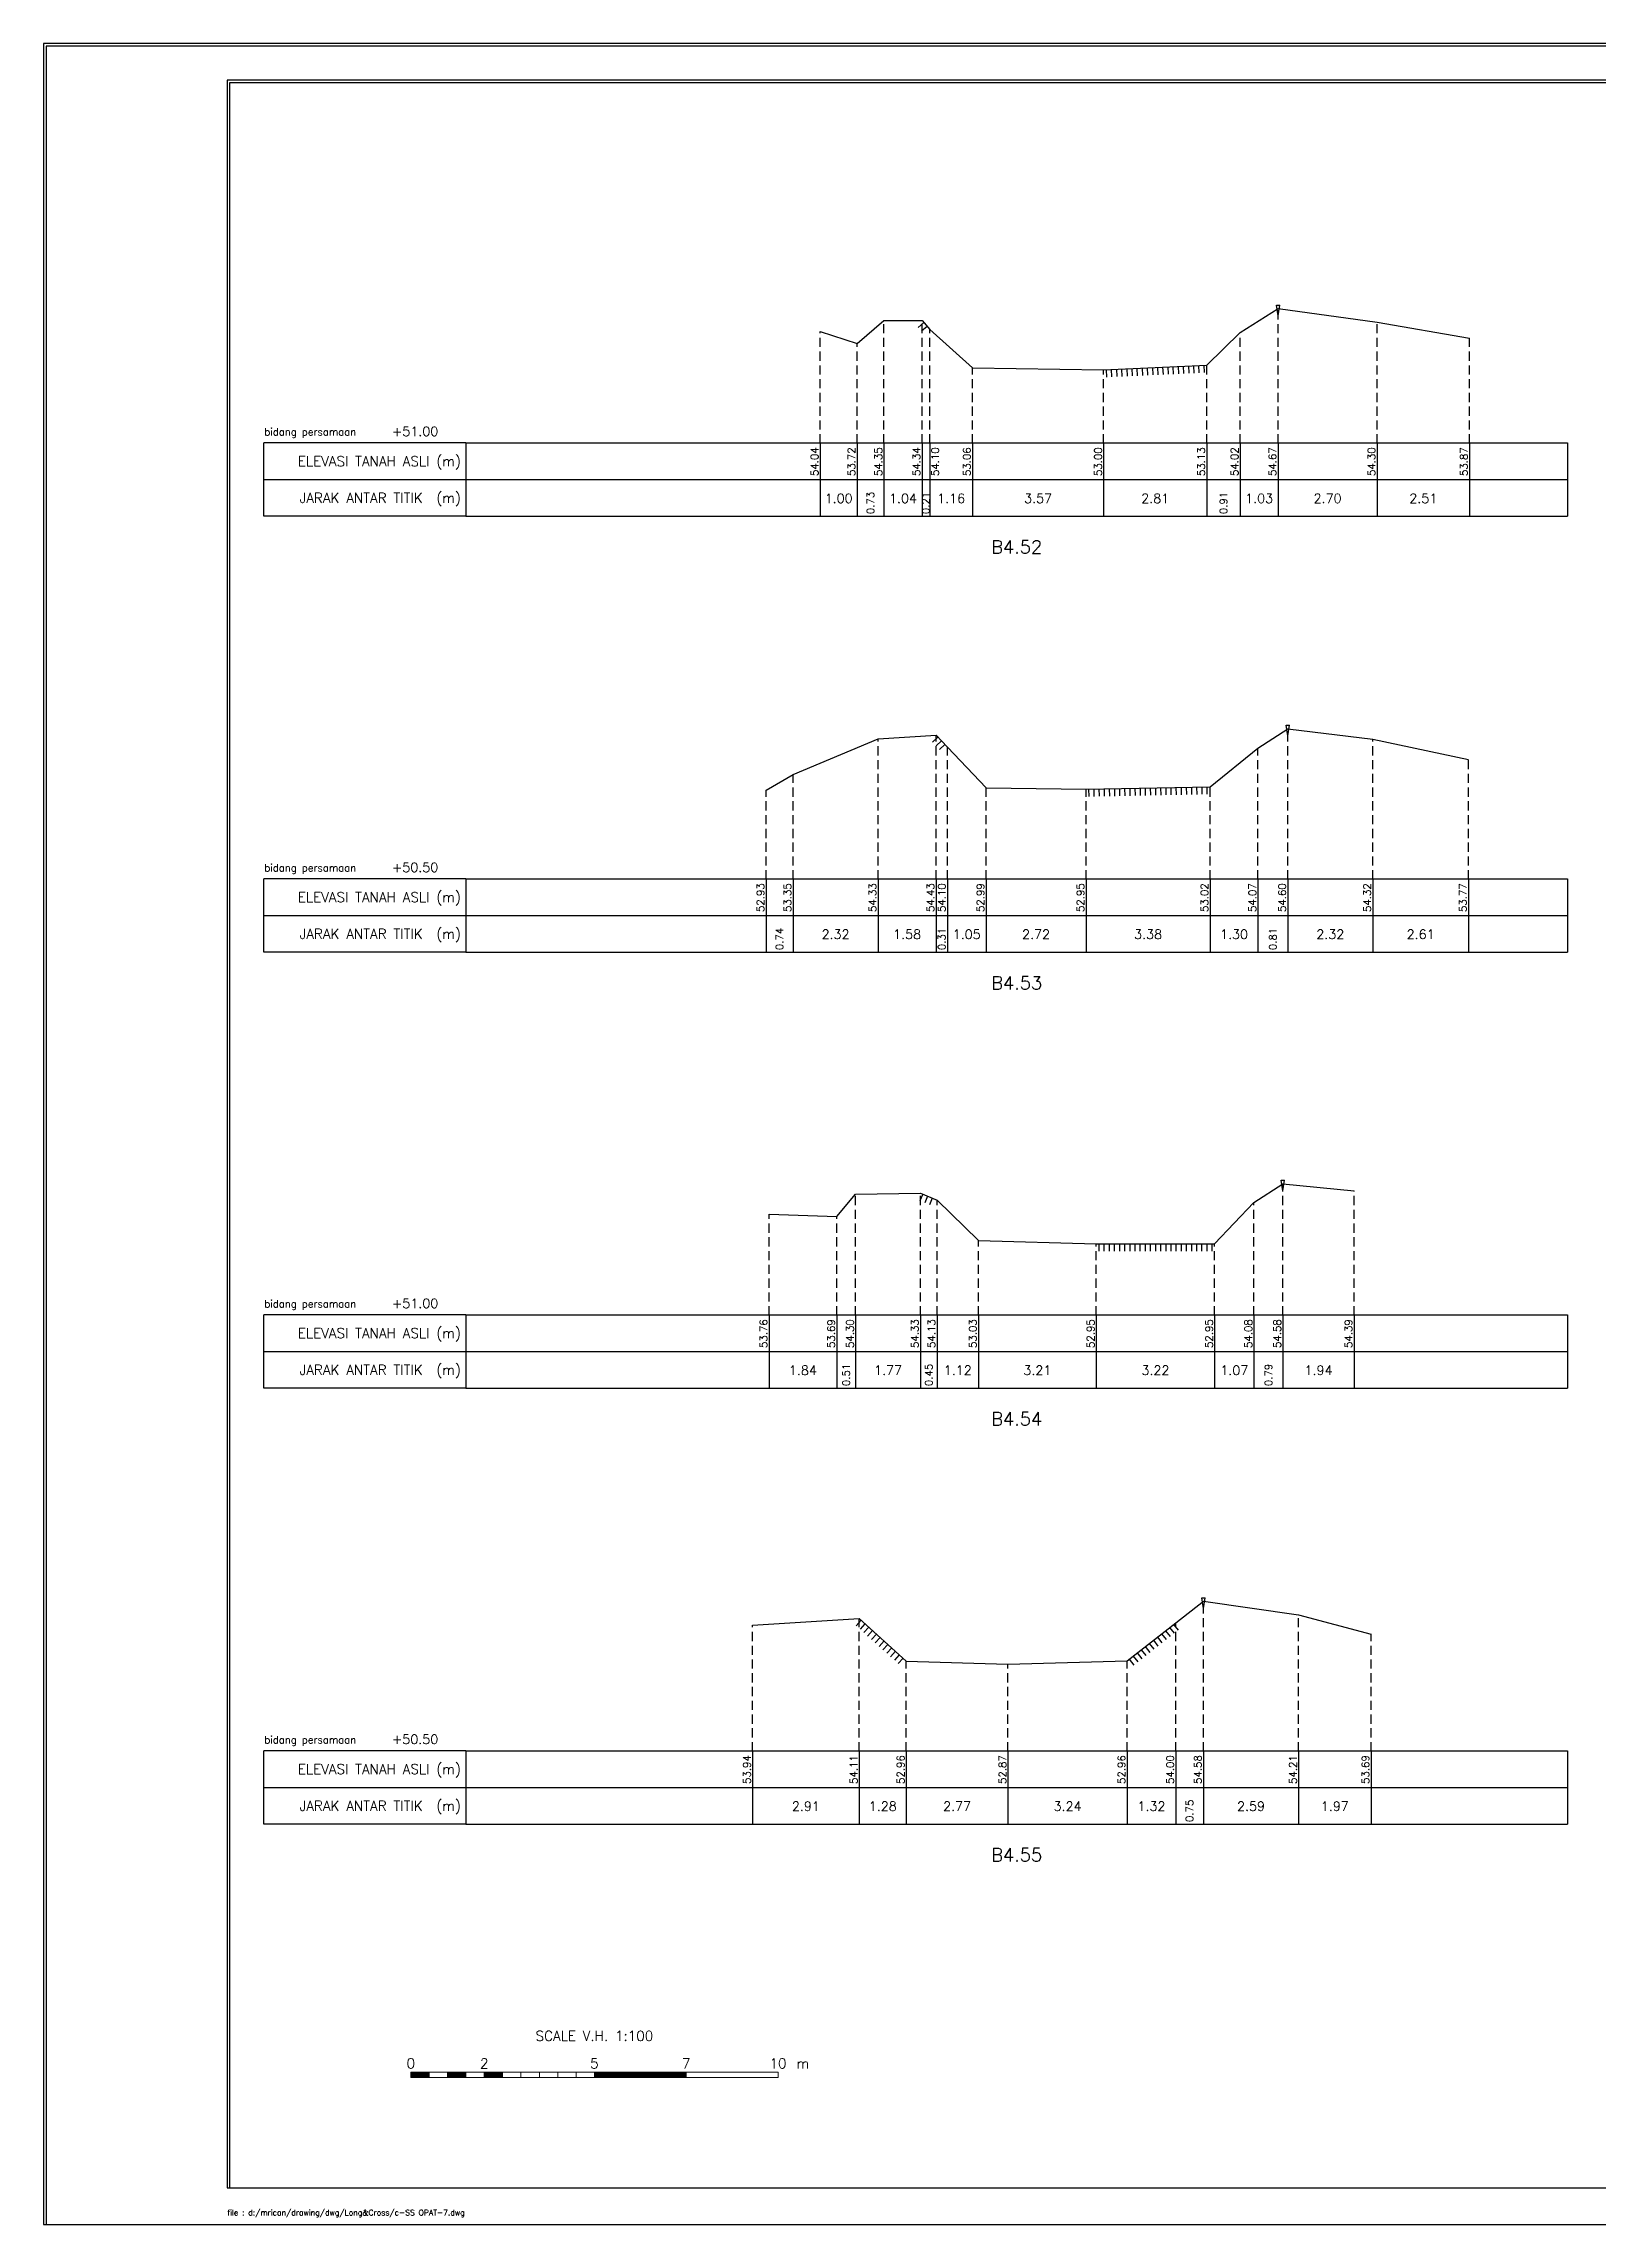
# Model space of a CAD drawing. Header units: inches. Extents: x -11 to 3175, y -842 to -783.
# Drawn here: x 511 to 553.3, y -842 to -782.6 of the extents above; entities that cross this region are included whole.
import ezdxf
from ezdxf.enums import TextEntityAlignment as Align

# ---------------------------------------------------------------- set-up
doc = ezdxf.new("R2010")
doc.units = ezdxf.units.IN
doc.header["$MEASUREMENT"] = 0
doc.linetypes.add('DASHED2', pattern=[0.375, 0.25, -0.125])
doc.layers.add('KOP', color=7, linetype='Continuous')
doc.layers.add('pelengkap', color=7, linetype='Continuous')
doc.styles.add('ARIAL', font='arial.ttf')
doc.styles.add('battang01', font='arial.ttf')
doc.styles.add('L100', font='simplex.shx', dxfattribs={"height": 0.254})
doc.styles.add('L140', font='simplex.shx', dxfattribs={"height": 0.356})
doc.styles.add('L60', font='simplex.shx', dxfattribs={"height": 0.152})
doc.styles.add('L80', font='simplex.shx', dxfattribs={"height": 0.203})
doc.styles.add('ROMANS-N', font='ROMANS.SHX', dxfattribs={"width": 0.8})
doc.styles.add('SONDU', font='arial.ttf')
doc.styles.get("Standard").update_dxf_attribs({"font": 'simplex.shx'})
doc.styles.add('STYLE1', font='arial.ttf', dxfattribs={"height": 0.2})

# ---------------------------------------------------------------- blocks, each defined once
blk = doc.blocks.new('kop')
at = {"layer": 'KOP'}
h = blk.add_hatch(color=3, dxfattribs=at)
h.paths.add_polyline_path([(609.87, 69.8), (591.81, 69.8), (591.81, 51.91), (609.87, 51.91)])
h.paths.add_polyline_path([(592.1, 52.25), (592.1, 69.5), (609.53, 69.5), (609.53, 52.25)], flags=16)
edge = h.paths.add_edge_path(flags=0)
edge.add_line((608.87, 52.91), (601.67, 52.91))
edge.add_ellipse((597.68, 52.92), major_axis=(2.82, 2.82), ratio=1, start_angle=314.84704, end_angle=495.15296)
edge.add_line((593.69, 52.91), (592.76, 52.91))
edge.add_line((592.76, 52.91), (592.76, 58.63))
edge.add_line((592.76, 58.63), (595.43, 58.63))
edge.add_ellipse((595.43, 63.37), major_axis=(-3.35, 3.35), ratio=1, start_angle=135, end_angle=315)
edge.add_line((595.43, 68.11), (595.43, 68.84))
edge.add_line((595.43, 68.84), (601.65, 68.84))
edge.add_line((601.65, 68.84), (601.65, 58.59))
edge.add_ellipse((604.86, 58.63), major_axis=(2.26, 2.26), ratio=1, start_angle=135.57378, end_angle=315)
edge.add_line((608.06, 58.63), (608.87, 58.63))
edge.add_line((608.87, 58.63), (608.87, 52.91))
h = blk.add_hatch(dxfattribs=at)
h.set_pattern_fill('ANSI31', color=21)
h.paths.add_polyline_path([(609.53, 69.5), (592.1, 69.5), (592.1, 52.25), (609.53, 52.25)])
edge = h.paths.add_edge_path(flags=16)
edge.add_line((608.06, 58.63), (608.87, 58.63))
edge.add_line((608.87, 58.63), (608.87, 52.91))
edge.add_line((608.87, 52.91), (601.67, 52.91))
edge.add_ellipse((597.68, 52.92), major_axis=(-2.82, 2.82), ratio=1, start_angle=224.84704, end_angle=405.15296)
edge.add_line((593.69, 52.91), (592.76, 52.91))
edge.add_line((592.76, 52.91), (592.76, 58.63))
edge.add_line((592.76, 58.63), (595.43, 58.63))
edge.add_ellipse((595.43, 63.37), major_axis=(-3.35, 3.35), ratio=1, start_angle=135, end_angle=315)
edge.add_line((595.43, 68.11), (595.43, 68.84))
edge.add_line((595.43, 68.84), (601.65, 68.84))
edge.add_line((601.65, 68.84), (601.65, 58.59))
edge.add_ellipse((604.86, 58.63), major_axis=(-2.26, 2.26), ratio=1, start_angle=45.57378, end_angle=225)
h = blk.add_hatch(color=3, dxfattribs=at)
edge = h.paths.add_edge_path()
edge.add_line((601.65, 68.84), (595.43, 68.84))
edge.add_line((595.43, 68.84), (595.43, 68.11))
edge.add_ellipse((595.43, 63.37), major_axis=(-3.35, 3.35), ratio=1, start_angle=135, end_angle=315, ccw=False)
edge.add_line((595.43, 58.63), (592.76, 58.63))
edge.add_line((592.76, 58.63), (592.76, 52.91))
edge.add_line((592.76, 52.91), (593.69, 52.91))
edge.add_ellipse((597.68, 52.92), major_axis=(-2.82, 2.82), ratio=1, start_angle=-135.15296, end_angle=45.15296, ccw=False)
edge.add_line((601.67, 52.91), (608.87, 52.91))
edge.add_line((608.87, 52.91), (608.87, 58.63))
edge.add_line((608.87, 58.63), (608.06, 58.63))
edge.add_ellipse((604.86, 58.63), major_axis=(2.26, 2.26), ratio=1, start_angle=134.42622, end_angle=315, ccw=False)
edge.add_line((601.65, 58.66), (601.65, 68.84))
h = blk.add_hatch(dxfattribs=at)
h.set_pattern_fill('ANSI31', color=41)
h.paths.add_polyline_path([(595.59, 25.44), (591.99, 25.44), (591.99, 22.12), (595.59, 22.12)])
h.paths.add_polyline_path([(594.83, 23.8), (595.49, 22.51), (594.95, 22.51), (594.37, 23.59), (594.37, 22.51), (593.85, 22.51), (593.85, 24.73), (593.24, 22.51), (592.84, 22.51), (592.12, 25.05), (592.67, 25.05), (593.03, 23.54), (593.41, 25.05), (594.37, 25.05), (594.37, 23.99), (594.89, 25.05), (595.46, 25.05)], flags=16)
at = {"color": 2}
blk.add_lwpolyline([(-49.29, -9.99), (790.69, -9.99), (790.69, 583.29), (-49.29, 583.29)], close=True, dxfattribs=at)
at = {"color": 6}
blk.add_lwpolyline([(0.65, 0), (780.7, 0), (780.7, 573.3), (0.65, 573.3)], close=True, dxfattribs=at)
at = {"layer": 'KOP', "color": 5}
for p, q in [((590.8, 70.96), (590.8, 29.98)), ((590.8, 70.96), (780.7, 70.96)), ((400.9, 29.98), (400.9, 0)), ((400.9, 29.98), (590.8, 29.98)), ((590.8, 29.98), (590.8, 0))]:
    blk.add_line(p, q, dxfattribs=at)
at = {"layer": 'KOP', "color": 3}
for p, q in [((591.81, 69.8), (609.87, 69.8)), ((591.81, 51.91), (591.81, 69.8)), ((592.1, 69.5), (609.53, 69.5)), ((592.1, 52.25), (592.1, 69.5)), ((595.43, 68.84), (595.43, 68.11)), ((595.43, 68.84), (601.65, 68.84)), ((601.65, 58.59), (601.65, 68.84)), ((609.53, 69.5), (609.53, 52.25)), ((609.87, 69.8), (609.87, 51.91)), ((592.76, 52.91), (592.76, 58.63)), ((595.43, 58.63), (592.76, 58.63)), ((608.87, 58.63), (608.06, 58.63)), ((608.87, 58.63), (608.87, 52.91)), ((609.87, 51.91), (591.81, 51.91)), ((609.53, 52.25), (592.1, 52.25)), ((593.69, 52.91), (592.76, 52.91)), ((608.87, 52.91), (601.67, 52.91)), ((720.73, 43.98), (780.7, 43.98)), ((720.73, 36.98), (780.7, 36.98)), ((415.9, 29.98), (415.9, 0)), ((430.89, 29.98), (430.89, 0)), ((545.83, 29.98), (545.83, 0)), ((560.82, 29.98), (560.82, 0)), ((575.81, 29.98), (575.81, 0)), ((655.77, 29.98), (655.77, 11.99)), ((675.76, 29.98), (675.76, 0)), ((705.74, 29.98), (705.74, 0)), ((400.9, 24.99), (590.8, 24.99)), ((655.77, 23.99), (720.73, 23.99)), ((720.73, 23.99), (780.7, 23.99)), ((400.9, 19.99), (590.8, 19.99)), ((655.77, 17.99), (720.73, 17.99)), ((720.73, 17.99), (780.7, 17.99)), ((740.72, 17.99), (740.72, 0)), ((400.9, 14.99), (590.8, 14.99)), ((590.8, 6), (720.73, 6))]:
    blk.add_line(p, q, dxfattribs=at)
at = {"layer": 'KOP', "color": 4}
for p, q in [((610.79, 70.96), (610.79, 50.97)), ((720.73, 70.96), (720.73, 0)), ((590.8, 50.97), (720.73, 50.97)), ((720.73, 50.97), (780.7, 50.97)), ((590.8, 29.98), (720.73, 29.98)), ((720.73, 29.98), (780.7, 29.98)), ((590.8, 11.99), (720.73, 11.99))]:
    blk.add_line(p, q, dxfattribs=at)
at = {"layer": 'KOP', "color": 41}
blk.add_line((595.59, 22.12), (591.99, 22.12), dxfattribs=at)
for points in [[(591.99, 25.44), (595.59, 25.44)], [(592.12, 25.05), (592.67, 25.05)], [(592.12, 25.05), (592.84, 22.51)], [(592.2, 25.44), (592.42, 25.44)], [(592.63, 25.44), (592.84, 25.44)], [(592.67, 25.05), (593.03, 23.54), (593.41, 25.05)], [(593.05, 25.44), (593.26, 25.44)], [(593.24, 22.51), (593.85, 24.73)], [(593.41, 25.05), (594.37, 25.05)], [(593.48, 25.44), (593.69, 25.44)], [(593.85, 22.51), (593.85, 24.73)], [(593.9, 25.44), (594.11, 25.44)], [(594.32, 25.44), (594.53, 25.44)], [(594.37, 25.05), (594.37, 23.99)], [(594.37, 23.99), (594.89, 25.05)], [(594.75, 25.44), (594.96, 25.44)], [(594.83, 23.8), (595.46, 25.05)], [(594.83, 23.8), (595.49, 22.51)], [(594.89, 25.05), (595.46, 25.05)], [(595.17, 25.44), (595.38, 25.44)], [(592.84, 22.51), (593.24, 22.51)], [(593.85, 22.51), (594.37, 22.51)], [(594.95, 22.51), (594.37, 23.59)], [(594.37, 23.59), (594.37, 22.51)], [(594.95, 22.51), (595.49, 22.51)]]:
    blk.add_lwpolyline(points, dxfattribs=at)
at = {"layer": 'KOP', "color": 42}
for points in [[(592.2, 29.11), (592.2, 25.44)], [(592.54, 29.11), (592.54, 25.44)], [(592.96, 29.11), (592.96, 25.44)], [(593.38, 29.11), (593.38, 25.44)], [(593.81, 29.11), (593.81, 25.44)], [(594.23, 29.11), (594.23, 25.44)], [(594.65, 29.11), (594.65, 25.44)], [(595.08, 29.11), (595.08, 25.44)], [(595.5, 29.11), (595.5, 25.44)]]:
    blk.add_lwpolyline(points, dxfattribs=at)
at = {"layer": 'KOP', "color": 3}
for centre, major_axis, start_param, end_param in [((595.43, 63.37), (-3.35, 3.35), 2.356194, 5.497787), ((597.68, 52.92), (-2.82, 2.82), 3.924321, 7.071253), ((604.86, 58.63), (-2.26, 2.26), 0.785398, 3.926991)]:
    blk.add_ellipse(centre, major_axis=major_axis, ratio=1, start_param=start_param, end_param=end_param, dxfattribs=at)
at = {"layer": 'KOP', "color": 5, "style": 'SONDU'}
for s, height, width, p, p2 in [('MINISTRY OF PUBLIC WORKS AND HOUSING', 3.4982, 0.971049, (612.49, 65.4), (715.58, 65.4)), ('DIRECTORATE GENERAL OF WATER RESOURCES', 2.7485, 1.100714, (612.33, 60.62), (715.42, 60.62)), ('DIRECTORATE OF IRRIGATION AND LOWLAND', 1.9989, 1.638753, (612.52, 56.15), (715.75, 56.15))]:
    blk.add_text(s, height=height, dxfattribs=dict(at, width=width)).set_placement(p, p2, align=Align.FIT)
at = {"layer": 'KOP', "color": 3, "style": 'ROMANS-N', "width": 1.832261}
blk.add_text('Jalan Pattimura No. 20 Kebayoran Baru, Jakarta Selatan', height=1.2493, dxfattribs=at).set_placement((612.79, 53.07), (715.58, 53.07), align=Align.FIT)
at = {"layer": 'KOP', "color": 5, "style": 'ARIAL'}
blk.add_text('Subject:', height=3.252, dxfattribs=at).set_placement((593.75, 45.87))
at = {"layer": 'KOP', "color": 3}
for s, height, style, p in [('Scheme', 1.999, 'battang01', (722.75, 46.66)), (':', 2, 'battang01', (740.37, 46.56)), ('D.I MRICAN', 1.999, 'battang01', (742.66, 46.66)), ('District', 1.999, 'battang01', (722.68, 39.97)), ('KEDIRI', 1.999, 'battang01', (742.66, 39.66)), (':', 2, 'battang01', (740.38, 39.87)), ('Province', 1.999, 'battang01', (722.75, 32.66)), (':', 2, 'battang01', (740.37, 32.57)), ('EAST JAVA', 1.999, 'battang01', (742.66, 32.66)), ('Prepared by', 1.9989, 'battang01', (657.14, 25.79)), ('No. of Sheet ', 1.9989, 'battang01', (722.52, 26.68)), (':', 2, 'battang01', (740.38, 25.62)), ('in joint venture with:', 1.2493, 'SONDU', (597.56, 21.07)), ('Checked by', 1.999, 'battang01', (657.14, 19.79)), ('Register', 1.999, 'battang01', (722.52, 20.02)), (':', 2, 'battang01', (740.36, 19.92)), ('Team Leader', 1.9989, 'battang01', (657.14, 13.79)), ('Yoo, Kang-Keun', 1.9989, 'battang01', (677.26, 13.79)), ('Date :', 1.999, 'battang01', (722.52, 13.49)), ('No. of Contract :', 1.9989, 'battang01', (743.52, 13.49)), ('No.', 2, 'STYLE1', (404.73, 6.99)), ('Date', 2, 'STYLE1', (417.78, 6.99)), ('Revised', 2, 'STYLE1', (483.04, 7.17)), ('Drawn', 2, 'STYLE1', (550.92, 7.18)), ('Checked', 2, 'STYLE1', (562.62, 7.11)), ('Approv.', 2, 'STYLE1', (578.86, 7.21)), ('Acknowledge by', 1.9989, 'battang01', (592.18, 7.8)), (':', 2, 'battang01', (612.76, 7.81)), ('Approved by', 1.9989, 'battang01', (592.18, 1.8)), (':', 2, 'battang01', (612.81, 1.77)), ('Directorate of Irrigations and Lowlands', 1.9989, 'battang01', (614.08, 1.59))]:
    blk.add_text(s, height=height, dxfattribs=dict(at, style=style)).set_placement(p)
at = {"layer": 'KOP', "color": 6, "style": 'SONDU'}
blk.add_text('PT. VIRAMA KARYA (Persero)', height=2.5809, dxfattribs=at).set_placement((597.36, 26.15))
at = {"layer": 'KOP', "color": 42, "style": 'SONDU'}
blk.add_text('VIRAMA', height=0.942, dxfattribs=at).set_placement((591.3, 21.04))
at = {"layer": 'KOP', "color": 4, "style": 'SONDU'}
for s, p in [('Korean Rural Community Corporation', (592.02, 18.86)), ('PT. Wiratman', (592.02, 16.86)), ('PT. Terasis Erojaya', (591.94, 12.59)), ('PT. Tuah Agung Anugrah', (592, 14.73))]:
    blk.add_text(s, height=1.4992, dxfattribs=at).set_placement(p)
at = {"layer": 'KOP', "color": 3, "insert": (719.86, 60.77), "char_height": 2.4987, "width": 61.4394, "attachment_point": 4, "style": 'SONDU'}
blk.add_mtext('\\pi1.9124;Project Preparation Consultant (PPC)\\P\\pi3.0493;Firm For Develompent of the Mrican \\P\\pi7.7731;Irrigation System In East Java', dxfattribs=at)
at = {"layer": 'KOP', "color": 2, "insert": (597.57, 24.25), "char_height": 0.9995, "width": 48.7181, "attachment_point": 1, "style": 'SONDU'}
blk.add_mtext('Jl. Hang Tuah Raya No.26, Kebayoran Baru Jakarta Selatan 12120 Indonesia', dxfattribs=at)
blk = doc.blocks.new('*X6')
at = {"color": 0}
for p, q in [((20000, 6250), (25000, 6250)), ((20000, 6200), (25000, 6200)), ((20000, 6150), (25000, 6150)), ((20000, 6100), (25000, 6100)), ((20000, 6050), (25000, 6050))]:
    blk.add_line(p, q, dxfattribs=at)
blk = doc.blocks.new('*X5')
at = {"color": 0}
for p, q in [((14000, 6250), (15000, 6250)), ((14000, 6200), (15000, 6200)), ((14000, 6150), (15000, 6150)), ((14000, 6100), (15000, 6100)), ((14000, 6050), (15000, 6050))]:
    blk.add_line(p, q, dxfattribs=at)
blk = doc.blocks.new('*X3')
at = {"color": 0}
for p, q in [((10000, 6250), (11000, 6250)), ((10000, 6200), (11000, 6200)), ((10000, 6150), (11000, 6150)), ((10000, 6100), (11000, 6100)), ((10000, 6050), (11000, 6050))]:
    blk.add_line(p, q, dxfattribs=at)
blk = doc.blocks.new('*X4')
at = {"color": 0}
for p, q in [((12000, 6250), (13000, 6250)), ((12000, 6200), (13000, 6200)), ((12000, 6150), (13000, 6150)), ((12000, 6100), (13000, 6100)), ((12000, 6050), (13000, 6050))]:
    blk.add_line(p, q, dxfattribs=at)
blk = doc.blocks.new('c100')
at = {"color": 2}
blk.add_lwpolyline([(-5, -1), (79.1, -1), (79.1, 58.4), (-5, 58.4)], close=True, dxfattribs=at)
at = {"color": 6}
blk.add_lwpolyline([(0, 0), (78.1, 0), (78.1, 57.4), (0, 57.4)], close=True, dxfattribs=at)
at = {"color": 3, "lineweight": 0}
for points in [[(5, 3), (5.5, 3), (5.5, 3.15), (5, 3.15)], [(5.5, 3), (6, 3), (6, 3.15), (5.5, 3.15)], [(6, 3), (6.5, 3), (6.5, 3.15), (6, 3.15)], [(6.5, 3), (7, 3), (7, 3.15), (6.5, 3.15)], [(7, 3), (7.5, 3), (7.5, 3.15), (7, 3.15)], [(7.5, 3), (8, 3), (8, 3.15), (7.5, 3.15)], [(8, 3), (8.5, 3), (8.5, 3.15), (8, 3.15)], [(8.5, 3), (9, 3), (9, 3.15), (8.5, 3.15)], [(9, 3), (9.5, 3), (9.5, 3.15), (9, 3.15)], [(9.5, 3), (10, 3), (10, 3.15), (9.5, 3.15)], [(10, 3), (12.5, 3), (12.5, 3.15), (10, 3.15)], [(12.5, 3), (15, 3), (15, 3.15), (12.5, 3.15)]]:
    blk.add_lwpolyline(points, close=True, dxfattribs=at)
at = {"color": 1, "lineweight": 0, "xscale": 0.0005, "yscale": 0.0005, "zscale": 0.0005}
for name in ['*X3', '*X4', '*X5', '*X6']:
    blk.add_blockref(name, (0, 0), dxfattribs=at)
at = {"color": 3}
for s, p in [('SCALE V.H. 1:100', (10, 4)), ('0', (5, 3.25)), ('2', (7, 3.25)), ('5', (10, 3.25)), ('7', (12.5, 3.25)), ('10', (15, 3.25))]:
    blk.add_text(s, height=0.27, dxfattribs=at).set_placement(p, align=Align.CENTER)
blk.add_text('m', height=0.27, dxfattribs=at).set_placement((15.5, 3.25))
blk = doc.blocks.new('das2')
at = {"color": 5, "linetype": 'Continuous'}
for q in [(0, 1), (17.75, 1)]:
    blk.add_line((2.75, 1), q, dxfattribs=at)
at = {"color": 3, "linetype": 'Continuous'}
for p, q in [((2.75, 1), (2.75, 0)), ((17.75, 1), (17.75, 0)), ((0, 0.5), (17.75, 0.5)), ((2.75, 0), (0, 0)), ((2.75, 0), (17.75, 0))]:
    blk.add_line(p, q, dxfattribs=at)
blk.add_lwpolyline([(0, 0), (0, 1)], dxfattribs=at)
blk.add_text('bidang persamaan', height=0.1, dxfattribs=at).set_placement((0.005, 1.1))
at = {"color": 5, "linetype": 'Continuous'}
for s, p in [('ELEVASI TANAH ASLI (m)', (2.683, 0.683)), ('JARAK ANTAR TITIK  (m)', (2.683, 0.183))]:
    blk.add_text(s, height=0.135, dxfattribs=at).set_placement(p, align=Align.RIGHT)
blk = doc.blocks.new('gbrpatok')
at = {"color": 2, "linetype": 'Continuous'}
for p, q in [((-0.00045, 0.00096), (0.00045, 0.00096)), ((0, -0.00196), (-0.00045, 0.00096)), ((0, -0.00196), (0.00045, 0.00096))]:
    blk.add_line(p, q, dxfattribs=at)

msp = doc.modelspace()

# ---------------------------------------------------------------- linework, layer by layer
at = {"color": 2, "linetype": 'Continuous', "lineweight": -3}
for p, q in [((543.586, -790.466), (544.617, -789.818)), ((544.617, -789.818), (547.315, -790.185)), ((532.148, -790.445), (533.151, -790.767)), ((533.151, -790.767), (533.884, -790.143)), ((533.884, -790.143), (534.922, -790.144)), ((534.922, -790.144), (535.132, -790.387)), ((535.132, -790.387), (536.296, -791.43)), ((542.677, -791.357), (543.586, -790.466)), ((547.315, -790.185), (549.83, -790.62)), ((536.296, -791.43), (539.867, -791.487)), ((539.867, -791.487), (542.677, -791.357)), ((544.071, -801.792), (544.881, -801.262)), ((544.881, -801.262), (547.198, -801.541)), ((531.411, -802.512), (533.726, -801.534)), ((533.726, -801.534), (535.305, -801.437)), ((535.305, -801.437), (535.611, -801.762)), ((535.611, -801.762), (536.665, -802.871)), ((542.767, -802.842), (544.071, -801.792)), ((547.198, -801.541), (549.804, -802.098)), ((530.676, -802.937), (531.411, -802.512)), ((536.665, -802.871), (539.389, -802.909)), ((539.389, -802.909), (542.767, -802.842)), ((543.961, -814.163), (544.749, -813.654)), ((544.749, -813.654), (546.689, -813.847)), ((532.598, -814.55), (533.112, -813.936)), ((533.112, -813.936), (534.88, -813.911)), ((534.88, -813.911), (535.333, -814.104)), ((535.333, -814.104), (536.457, -815.204)), ((542.891, -815.288), (543.961, -814.163)), ((530.757, -814.48), (532.598, -814.55)), ((536.457, -815.204), (539.667, -815.29)), ((539.667, -815.29), (542.891, -815.288)), ((541.831, -825.611), (542.586, -825.028)), ((542.586, -825.028), (545.176, -825.4)), ((530.306, -825.676), (533.212, -825.499)), ((533.212, -825.499), (534.492, -826.655)), ((540.507, -826.652), (541.831, -825.611)), ((545.176, -825.4), (547.149, -825.921)), ((534.492, -826.655), (537.263, -826.74)), ((537.263, -826.74), (540.507, -826.652))]:
    msp.add_line(p, q, dxfattribs=at)
at = {"color": 1, "linetype": 'DASHED2', "lineweight": -3}
for p, q in [((544.617, -793.488), (544.617, -789.818)), ((532.148, -793.488), (532.148, -790.445)), ((533.884, -793.488), (533.884, -790.143)), ((534.922, -793.488), (534.922, -790.144)), ((535.132, -793.488), (535.132, -790.387)), ((543.586, -793.488), (543.586, -790.466)), ((547.315, -793.488), (547.315, -790.185)), ((533.151, -793.488), (533.151, -790.767)), ((549.83, -793.488), (549.83, -790.62)), ((536.296, -793.488), (536.296, -791.43)), ((539.867, -793.488), (539.867, -791.487)), ((542.677, -793.488), (542.677, -791.357)), ((544.881, -805.363), (544.881, -801.262)), ((533.726, -805.363), (533.726, -801.534)), ((535.305, -805.363), (535.305, -801.437)), ((535.611, -805.363), (535.611, -801.762)), ((544.071, -805.363), (544.071, -801.792)), ((547.198, -805.363), (547.198, -801.541)), ((549.804, -805.363), (549.804, -802.098)), ((530.676, -805.363), (530.676, -802.937)), ((531.411, -805.363), (531.411, -802.512)), ((536.665, -805.363), (536.665, -802.871)), ((539.389, -805.363), (539.389, -802.909)), ((542.767, -805.363), (542.767, -802.842)), ((544.749, -817.238), (544.749, -813.654)), ((533.112, -817.238), (533.112, -813.936)), ((534.88, -817.238), (534.88, -813.911)), ((535.333, -817.238), (535.333, -814.104)), ((543.961, -817.238), (543.961, -814.163)), ((546.689, -817.238), (546.689, -813.847)), ((530.757, -817.238), (530.757, -814.48)), ((532.598, -817.238), (532.598, -814.55)), ((536.457, -817.238), (536.457, -815.204)), ((539.667, -817.238), (539.667, -815.29)), ((542.891, -817.238), (542.891, -815.288)), ((542.586, -829.112), (542.586, -825.028)), ((533.212, -829.112), (533.212, -825.499)), ((541.831, -829.112), (541.831, -825.611)), ((545.176, -829.112), (545.176, -825.4)), ((530.306, -829.112), (530.306, -825.676)), ((547.149, -829.112), (547.149, -825.921)), ((534.492, -829.112), (534.492, -826.655)), ((537.263, -829.112), (537.263, -826.74)), ((540.507, -829.112), (540.507, -826.652))]:
    msp.add_line(p, q, dxfattribs=at)
at = {"color": 1, "linetype": 'Continuous', "lineweight": -3}
for p, q in [((532.148, -793.488), (532.148, -795.488)), ((533.151, -793.488), (533.151, -795.488)), ((533.884, -793.488), (533.884, -795.488)), ((534.922, -793.488), (534.922, -795.488)), ((535.132, -793.488), (535.132, -795.488)), ((536.296, -793.488), (536.296, -795.488)), ((539.867, -793.488), (539.867, -795.488)), ((542.677, -793.488), (542.677, -795.488)), ((543.586, -793.488), (543.586, -795.488)), ((544.617, -793.488), (544.617, -795.488)), ((547.315, -793.488), (547.315, -795.488)), ((549.83, -793.488), (549.83, -795.488)), ((530.676, -805.363), (530.676, -807.363)), ((531.411, -805.363), (531.411, -807.363)), ((533.726, -805.363), (533.726, -807.363)), ((535.305, -805.363), (535.305, -807.363)), ((535.611, -805.363), (535.611, -807.363)), ((536.665, -805.363), (536.665, -807.363)), ((539.389, -805.363), (539.389, -807.363)), ((542.767, -805.363), (542.767, -807.363)), ((544.071, -805.363), (544.071, -807.363)), ((544.881, -805.363), (544.881, -807.363)), ((547.198, -805.363), (547.198, -807.363)), ((549.804, -805.363), (549.804, -807.363)), ((530.757, -817.238), (530.757, -819.238)), ((532.598, -817.238), (532.598, -819.238)), ((533.112, -817.238), (533.112, -819.238)), ((534.88, -817.238), (534.88, -819.238)), ((535.333, -817.238), (535.333, -819.238)), ((536.457, -817.238), (536.457, -819.238)), ((539.667, -817.238), (539.667, -819.238)), ((542.891, -817.238), (542.891, -819.238)), ((543.961, -817.238), (543.961, -819.238)), ((544.749, -817.238), (544.749, -819.238)), ((546.689, -817.238), (546.689, -819.238)), ((530.306, -829.112), (530.306, -831.112)), ((533.212, -829.112), (533.212, -831.112)), ((534.492, -829.112), (534.492, -831.112)), ((537.263, -829.112), (537.263, -831.112)), ((540.507, -829.112), (540.507, -831.112)), ((541.831, -829.112), (541.831, -831.112)), ((542.586, -829.112), (542.586, -831.112)), ((545.176, -829.112), (545.176, -831.112)), ((547.149, -829.112), (547.149, -831.112))]:
    msp.add_line(p, q, dxfattribs=at)
at = {"layer": 'pelengkap', "color": 1, "linetype": 'Continuous', "lineweight": -3}
for p, q in [((534.967, -790.197), (534.816, -790.328)), ((535.059, -790.303), (534.908, -790.434)), ((539.937, -791.484), (539.946, -791.684)), ((540.077, -791.477), (540.086, -791.677)), ((540.217, -791.471), (540.226, -791.671)), ((540.357, -791.464), (540.366, -791.664)), ((540.497, -791.458), (540.506, -791.658)), ((540.636, -791.451), (540.646, -791.651)), ((540.776, -791.445), (540.785, -791.645)), ((540.916, -791.439), (540.925, -791.638)), ((541.056, -791.432), (541.065, -791.632)), ((541.196, -791.426), (541.205, -791.625)), ((541.336, -791.419), (541.345, -791.619)), ((541.475, -791.413), (541.485, -791.612)), ((541.615, -791.406), (541.625, -791.606)), ((541.755, -791.4), (541.764, -791.6)), ((541.895, -791.393), (541.904, -791.593)), ((542.035, -791.387), (542.044, -791.587)), ((542.175, -791.38), (542.184, -791.58)), ((542.315, -791.374), (542.324, -791.574)), ((542.454, -791.367), (542.464, -791.567)), ((542.594, -791.361), (542.604, -791.561)), ((535.353, -801.488), (535.207, -801.625)), ((535.449, -801.59), (535.303, -801.727)), ((535.545, -801.692), (535.399, -801.829)), ((539.459, -802.908), (539.463, -803.108)), ((539.599, -802.905), (539.603, -803.105)), ((539.739, -802.902), (539.743, -803.102)), ((539.879, -802.9), (539.883, -803.099)), ((540.019, -802.897), (540.023, -803.097)), ((540.159, -802.894), (540.163, -803.094)), ((540.299, -802.891), (540.302, -803.091)), ((540.438, -802.888), (540.442, -803.088)), ((540.578, -802.886), (540.582, -803.086)), ((540.718, -802.883), (540.722, -803.083)), ((540.858, -802.88), (540.862, -803.08)), ((540.998, -802.877), (541.002, -803.077)), ((541.138, -802.875), (541.142, -803.074)), ((541.278, -802.872), (541.282, -803.072)), ((541.418, -802.869), (541.422, -803.069)), ((541.558, -802.866), (541.562, -803.066)), ((541.698, -802.863), (541.702, -803.063)), ((541.838, -802.861), (541.842, -803.061)), ((541.978, -802.858), (541.982, -803.058)), ((542.118, -802.855), (542.122, -803.055)), ((542.258, -802.852), (542.262, -803.052)), ((542.398, -802.85), (542.402, -803.05)), ((542.538, -802.847), (542.542, -803.047)), ((542.678, -802.844), (542.682, -803.044)), ((534.945, -813.939), (534.866, -814.123)), ((535.073, -813.994), (534.995, -814.178)), ((535.202, -814.049), (535.124, -814.232)), ((539.737, -815.29), (539.737, -815.49)), ((539.877, -815.29), (539.877, -815.49)), ((540.017, -815.29), (540.017, -815.49)), ((540.157, -815.29), (540.157, -815.49)), ((540.297, -815.29), (540.297, -815.49)), ((540.437, -815.29), (540.437, -815.49)), ((540.577, -815.29), (540.577, -815.49)), ((540.717, -815.289), (540.717, -815.489)), ((540.857, -815.289), (540.857, -815.489)), ((540.997, -815.289), (540.997, -815.489)), ((541.137, -815.289), (541.137, -815.489)), ((541.277, -815.289), (541.277, -815.489)), ((541.417, -815.289), (541.417, -815.489)), ((541.557, -815.289), (541.557, -815.489)), ((541.697, -815.289), (541.697, -815.489)), ((541.837, -815.289), (541.837, -815.489)), ((541.977, -815.289), (541.977, -815.489)), ((542.117, -815.289), (542.117, -815.489)), ((542.257, -815.289), (542.257, -815.489)), ((542.397, -815.288), (542.397, -815.488)), ((542.537, -815.288), (542.537, -815.488)), ((542.677, -815.288), (542.677, -815.488)), ((542.817, -815.288), (542.817, -815.488)), ((533.264, -825.546), (533.13, -825.694)), ((533.368, -825.64), (533.234, -825.788)), ((541.773, -825.657), (541.896, -825.814)), ((533.472, -825.733), (533.337, -825.882)), ((533.575, -825.827), (533.441, -825.976)), ((533.679, -825.921), (533.545, -826.069)), ((533.783, -826.015), (533.649, -826.163)), ((533.887, -826.109), (533.753, -826.257)), ((533.991, -826.203), (533.857, -826.351)), ((541.112, -826.176), (541.236, -826.333)), ((541.222, -826.089), (541.346, -826.247)), ((541.332, -826.003), (541.456, -826.16)), ((541.443, -825.916), (541.566, -826.073)), ((541.553, -825.83), (541.676, -825.987)), ((541.663, -825.743), (541.786, -825.9)), ((534.095, -826.296), (533.961, -826.445)), ((534.199, -826.39), (534.065, -826.539)), ((534.303, -826.484), (534.169, -826.632)), ((534.407, -826.578), (534.273, -826.726)), ((540.562, -826.609), (540.686, -826.766)), ((540.672, -826.522), (540.796, -826.679)), ((540.782, -826.436), (540.906, -826.593)), ((540.892, -826.349), (541.016, -826.506)), ((541.002, -826.262), (541.126, -826.42))]:
    msp.add_line(p, q, dxfattribs=at)

# ---------------------------------------------------------------- block references
at = {"color": 2, "linetype": 'Continuous', "lineweight": -3}
msp.add_blockref('c100', (516, -841), dxfattribs=at)
for name, p, xscale, yscale, zscale in [('kop', (516, -841), 0.1, 0.1, 0.1), ('das2', (517, -795.475), 2, 2, 2), ('das2', (517, -807.35), 2, 2, 2), ('das2', (517, -819.225), 2, 2, 2), ('das2', (517, -831.1), 2, 2, 2)]:
    msp.add_blockref(name, p, dxfattribs=dict(at, xscale=xscale, yscale=yscale, zscale=zscale))
at = {"color": 1, "linetype": 'Continuous', "lineweight": -3, "xscale": 100, "yscale": 100, "zscale": 100}
for p in [(544.617, -789.818), (544.881, -801.262), (544.749, -813.654), (542.586, -825.028)]:
    msp.add_blockref('gbrpatok', p, dxfattribs=at)

# ---------------------------------------------------------------- texts
at = {"color": 3, "linetype": 'Continuous', "lineweight": -3, "style": 'L100'}
for s, p in [('+51.00', (521.116, -793.29)), ('1.00', (532.65, -795.113)), ('1.04', (534.403, -795.113)), ('1.16', (535.714, -795.113)), ('3.57', (538.082, -795.113)), ('2.81', (541.272, -795.113)), ('1.03', (544.101, -795.113)), ('2.70', (545.966, -795.113)), ('2.51', (548.573, -795.113)), ('+50.50', (521.116, -805.165)), ('2.32', (532.568, -806.988)), ('1.58', (534.515, -806.988)), ('1.05', (536.138, -806.988)), ('2.72', (538.027, -806.988)), ('3.38', (541.078, -806.988)), ('1.30', (543.419, -806.988)), ('2.32', (546.04, -806.988)), ('2.61', (548.501, -806.988)), ('+51.00', (521.116, -817.04)), ('1.84', (531.678, -818.863)), ('1.77', (533.996, -818.863)), ('1.12', (535.895, -818.863)), ('3.21', (538.062, -818.863)), ('3.22', (541.279, -818.863)), ('1.07', (543.426, -818.863)), ('1.94', (545.719, -818.863)), ('+50.50', (521.116, -828.915)), ('2.91', (531.759, -830.737)), ('1.28', (533.852, -830.737)), ('2.77', (535.877, -830.737)), ('3.24', (538.885, -830.737)), ('1.32', (541.169, -830.737)), ('2.59', (543.881, -830.737)), ('1.97', (546.163, -830.737))]:
    msp.add_text(s, height=0.254, dxfattribs=at).set_placement(p, align=Align.CENTER)
at = {"color": 3, "linetype": 'Continuous', "lineweight": -3, "style": 'L80'}
for s, p in [('54.04', (532.098, -793.988)), ('53.72', (533.101, -793.988)), ('54.35', (533.834, -793.988)), ('54.34', (534.871, -793.988)), ('54.10', (535.382, -793.988)), ('53.06', (536.246, -793.988)), ('53.00', (539.817, -793.988)), ('53.13', (542.627, -793.988)), ('54.02', (543.536, -793.988)), ('54.67', (544.567, -793.988)), ('54.30', (547.265, -793.988)), ('53.87', (549.78, -793.988)), ('52.93', (530.625, -805.863)), ('53.35', (531.361, -805.863)), ('54.33', (533.676, -805.863)), ('54.43', (535.254, -805.863)), ('54.10', (535.56, -805.863)), ('52.99', (536.615, -805.863)), ('52.95', (539.338, -805.863)), ('53.02', (542.717, -805.863)), ('54.07', (544.02, -805.863)), ('54.60', (544.831, -805.863)), ('54.32', (547.148, -805.863)), ('53.77', (549.754, -805.863)), ('53.76', (530.707, -817.738)), ('53.69', (532.548, -817.738)), ('54.30', (533.062, -817.738)), ('54.33', (534.83, -817.738)), ('54.13', (535.282, -817.738)), ('53.03', (536.407, -817.738)), ('52.95', (539.616, -817.738)), ('52.95', (542.841, -817.738)), ('54.08', (543.91, -817.738)), ('54.58', (544.698, -817.738)), ('54.39', (546.638, -817.738)), ('53.94', (530.256, -829.612)), ('54.11', (533.162, -829.612)), ('52.96', (534.442, -829.612)), ('52.87', (537.213, -829.612)), ('52.96', (540.457, -829.612)), ('54.00', (541.781, -829.612)), ('54.58', (542.536, -829.612)), ('54.21', (545.126, -829.612)), ('53.69', (547.099, -829.612))]:
    msp.add_text(s, height=0.203, rotation=90, dxfattribs=at).set_placement(p, align=Align.CENTER)
for s, p in [('0.73', (533.518, -795.113)), ('0.21', (535.027, -795.113)), ('0.91', (543.132, -795.113)), ('0.74', (531.043, -806.988)), ('0.31', (535.458, -806.988)), ('0.81', (544.476, -806.988)), ('0.51', (532.855, -818.863)), ('0.45', (535.106, -818.863)), ('0.79', (544.355, -818.863)), ('0.75', (542.208, -830.737))]:
    msp.add_text(s, height=0.203, rotation=90, dxfattribs=at).set_placement(p, align=Align.MIDDLE_CENTER)
at = {"color": 4, "linetype": 'Continuous', "lineweight": -3, "style": 'L140'}
for s, p in [('B4.52', (537.5, -796.487)), ('B4.53', (537.5, -808.362)), ('B4.54', (537.5, -820.237)), ('B4.55', (537.5, -832.112))]:
    msp.add_text(s, height=0.356, dxfattribs=at).set_placement(p, align=Align.CENTER)
at = {"color": 2, "linetype": 'Continuous', "lineweight": -3, "style": 'L60'}
msp.add_text('file : d:/mrican/drawing/dwg/Long&Cross/c-SS OPAT-7.dwg', height=0.152, dxfattribs=at).set_placement((516, -841.8), align=Align.BOTTOM_LEFT)

doc.saveas('drawing.dxf')
